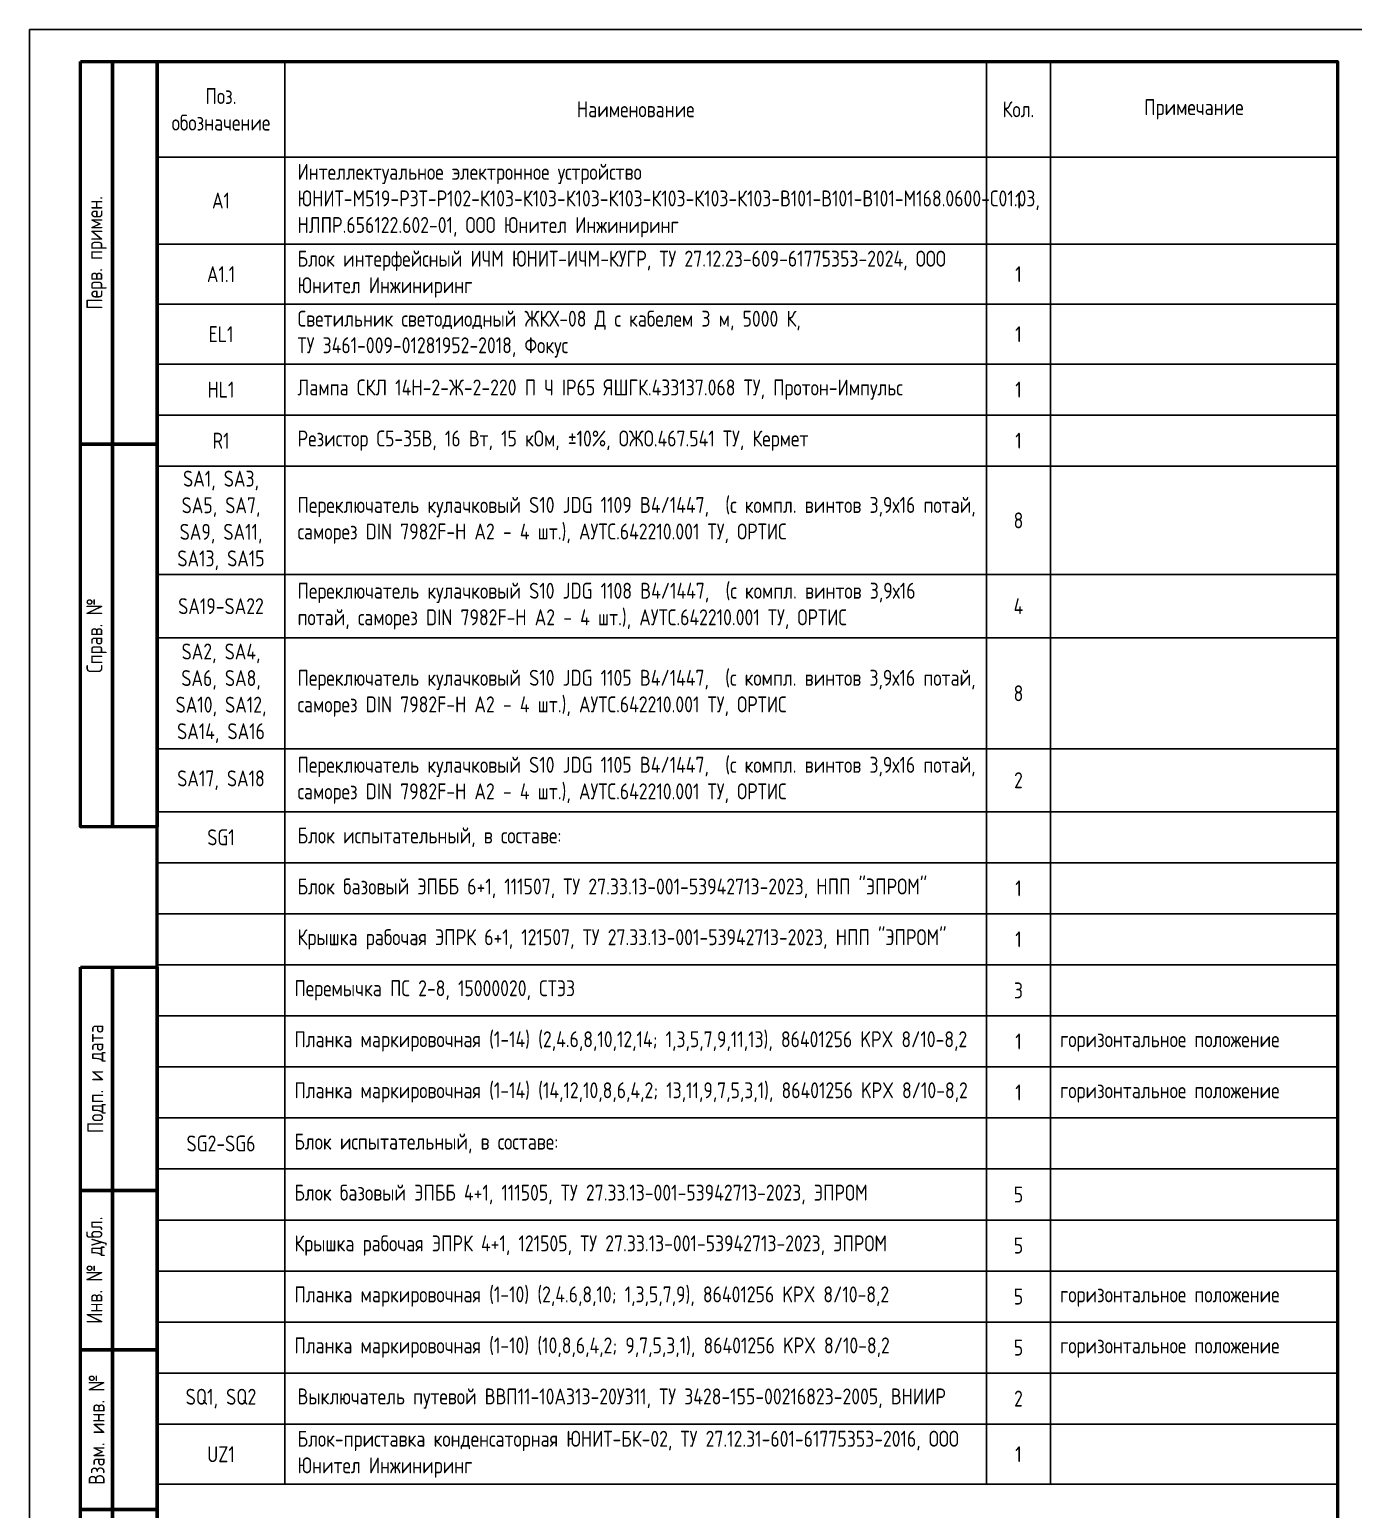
# Model space of a CAD drawing. Header units: millimetres. Extents: x -1036 to 3772, y -90 to 586.
# Drawn here: x -420 to -212.5, y 65 to 297 of the extents above; entities that cross this region are included whole.
import ezdxf

# ---------------------------------------------------------------- set-up
doc = ezdxf.new("R2010")
doc.units = ezdxf.units.MM
doc.styles.add('Gost_type_A', font='GOST_0.TTF')

# ---------------------------------------------------------------- blocks, each defined once
blk = doc.blocks.new('Штамп левый верхний')
at = {"lineweight": 50}
for points in [[(-12, 0), (-7, 0), (-7, -60), (-12, -60)], [(-7, 0), (0, 0), (0, -60), (-7, -60)], [(-12, -60), (-7, -60), (-7, -120), (-12, -120)], [(-7, -60), (0, -60), (0, -120), (-7, -120)]]:
    blk.add_lwpolyline(points, close=True, dxfattribs=at)
at = {"char_height": 2.5, "width": 60, "attachment_point": 5, "rotation": 90, "style": 'Gost_type_A'}
for s, insert in [('Перв. примен.', (-9.5, -30)), ('Справ. №', (-9.5, -90))]:
    blk.add_mtext(s, dxfattribs=dict(at, insert=insert))
blk = doc.blocks.new('Штамп левый нижний')
at = {"lineweight": 50}
for points in [[(-12, 145), (-7, 145), (-7, 110), (-12, 110)], [(-7, 145), (0, 145), (0, 110), (-7, 110)], [(-12, 110), (-7, 110), (-7, 85), (-12, 85)], [(-7, 110), (0, 110), (0, 85), (-7, 85)], [(-12, 85), (-7, 85), (-7, 60), (-12, 60)], [(-7, 85), (0, 85), (0, 60), (-7, 60)], [(-12, 60), (-7, 60), (-7, 25), (-12, 25)], [(-7, 60), (0, 60), (0, 25), (-7, 25)], [(-12, 25), (-7, 25), (-7, 0), (-12, 0)], [(-7, 25), (0, 25), (0, 0), (-7, 0)]]:
    blk.add_lwpolyline(points, close=True, dxfattribs=at)
at = {"char_height": 2.5, "attachment_point": 5, "rotation": 90, "style": 'Gost_type_A'}
for s, insert, width in [('Подп. и дата', (-9.5, 127.5), 35), ('Инв. № дубл.', (-9.5, 97.5), 25), ('Взам. инв. №', (-9.5, 72.5), 25), ('Подп. и дата', (-9.5, 42.5), 35), ('Инв. N подл.', (-9.5, 12.5), 25)]:
    blk.add_mtext(s, dxfattribs=dict(at, insert=insert, width=width))
blk = doc.blocks.new('Формат_А4')
blk.add_lwpolyline([(0, 297), (0, 0), (-210, 0), (-210, 297)], close=True)
at = {"lineweight": 50}
blk.add_lwpolyline([(-190, 292), (-5, 292), (-5, 5), (-190, 5)], close=True, dxfattribs=at)
blk = doc.blocks.new('*T28')
at = {"color": 0, "lineweight": -2, "transparency": 16777216}
for p, q in [((0, 0), (185, 0)), ((0, 0), (0, -15)), ((20, 0), (20, -15)), ((130, 0), (130, -15)), ((140, 0), (140, -15)), ((185, 0), (185, -15)), ((210, 0), (395, 0)), ((210, 0), (210, -15)), ((230, 0), (230, -15)), ((340, 0), (340, -15)), ((350, 0), (350, -15)), ((395, 0), (395, -15))]:
    blk.add_line(p, q, dxfattribs=at)
at = {"color": 0, "linetype": 'ByBlock', "lineweight": -2, "transparency": 16777216}
for p, q in [((0, -15), (185, -15)), ((0, -15), (0, -223.07)), ((20, -15), (20, -223.07)), ((130, -15), (130, -223.07)), ((140, -15), (140, -141.64)), ((185, -15), (185, -223.07)), ((210, -15), (395, -15)), ((210, -15), (210, -250.7)), ((230, -15), (230, -250.7)), ((340, -15), (340, -250.7)), ((350, -15), (350, -122.7)), ((395, -15), (395, -250.7)), ((210, -23), (395, -23)), ((0, -28.63), (185, -28.63)), ((210, -31), (395, -31)), ((0, -38.06), (185, -38.06)), ((210, -40.05), (395, -40.05)), ((0, -47.45), (185, -47.45)), ((210, -49.46), (395, -49.46)), ((0, -55.45), (185, -55.45)), ((210, -57.46), (395, -57.46)), ((0, -63.45), (185, -63.45)), ((210, -65.46), (395, -65.46)), ((210, -73.46), (395, -73.46)), ((0, -80.45), (185, -80.45)), ((210, -81.46), (395, -81.46)), ((0, -90.36), (185, -90.36)), ((210, -90.7), (395, -90.7)), ((210, -98.7), (395, -98.7)), ((210, -106.7), (395, -106.7)), ((0, -107.74), (185, -107.74)), ((210, -114.7), (395, -114.7)), ((0, -117.64), (185, -117.64)), ((210, -122.7), (395, -122.7)), ((350, -122.7), (350, -130.7)), ((0, -125.64), (185, -125.64)), ((210, -130.7), (395, -130.7)), ((350, -130.7), (350, -146.7)), ((0, -133.64), (185, -133.64)), ((210, -138.7), (395, -138.7)), ((0, -141.64), (185, -141.64)), ((140, -141.64), (140, -205.64)), ((210, -146.7), (395, -146.7)), ((350, -146.7), (350, -154.7)), ((0, -149.64), (185, -149.64)), ((210, -154.7), (395, -154.7)), ((350, -154.7), (350, -250.7)), ((0, -157.64), (185, -157.64)), ((210, -162.7), (395, -162.7)), ((0, -165.64), (185, -165.64)), ((210, -170.7), (395, -170.7)), ((0, -173.64), (185, -173.64)), ((210, -178.7), (395, -178.7)), ((0, -181.64), (185, -181.64)), ((210, -186.7), (395, -186.7)), ((0, -189.64), (185, -189.64)), ((210, -194.7), (395, -194.7)), ((0, -197.64), (185, -197.64)), ((210, -202.7), (395, -202.7)), ((0, -205.64), (185, -205.64)), ((140, -205.64), (140, -223.07)), ((210, -210.7), (395, -210.7)), ((0, -213.64), (185, -213.64)), ((210, -218.7), (395, -218.7)), ((0, -223.07), (185, -223.07)), ((210, -226.7), (395, -226.7)), ((210, -234.7), (395, -234.7)), ((210, -242.7), (395, -242.7)), ((210, -250.7), (395, -250.7))]:
    blk.add_line(p, q, dxfattribs=at)
at = {"transparency": 16777216, "char_height": 2.5, "style": 'Gost_type_A'}
for s, insert, width, attachment_point in [('Поз. обозначение', (10, -7.5), 17, 5), ('Поз. обозначение', (220, -7.5), 17, 5), ('Наименование', (75, -7.5), 107, 5), ('Кол.', (135, -7.5), 7, 5), ('Примечание', (162.5, -7.5), 42, 5), ('Наименование', (285, -7.5), 107, 5), ('Кол.', (345, -7.5), 7, 5), ('Примечание', (372.5, -7.5), 42, 5), ('Перемычка FBS 10-6, HNT-090688, ОРТИС', (232, -110.7), 106, 4), ('1', (345, -110.7), 7, 5), ('Перемычка ПС 2-8, 15000020, СТЭЗ ', (21.5, -145.64), 107, 4), ('3', (135, -145.64), 7, 5), ('1', (135, -153.64), 7, 5), ('Планка маркировочная (1-14) (14,12,10,8,6,4,2; 13,11,9,7,5,3,1), 86401256 KPX 8/10-8,2', (21.5, -161.64), 107, 4), ('1', (135, -161.64), 7, 5), ('{\\C256;Блок испытательный, в составе:}', (21.5, -169.64), 107, 4), ('Блок базовый ЭПББ 4+1, 111505, ТУ 27.33.13-001-53942713-2023, ЭПРОМ', (21.5, -177.64), 107, 4), ('5', (135, -177.64), 7, 5), ('Крышка рабочая ЭПРК 4+1, 121505, ТУ 27.33.13-001-53942713-2023, ЭПРОМ', (21.5, -185.64), 107, 4), ('5', (135, -185.64), 7, 5), ('Планка маркировочная (1-10) (2,4.6,8,10; 1,3,5,7,9), 86401256 KPX 8/10-8,2', (21.5, -193.64), 107, 4), ('5', (135, -193.64), 7, 5), ('Планка маркировочная (1-10) (10,8,6,4,2; 9,7,5,3,1), 86401256 KPX 8/10-8,2', (21.5, -201.64), 107, 4), ('5', (135, -201.64), 7, 5)]:
    blk.add_mtext(s, dxfattribs=dict(at, insert=insert, width=width, attachment_point=attachment_point))
at = {"color": 0, "transparency": 16777216, "char_height": 2.5, "style": 'Gost_type_A'}
for s, insert, width, attachment_point in [('{\\C256;Интеллектуальное электронное устройство ЮНИТ-М519-РЗТ-Р102-К103-К103-К103-К103-К103-К103-К103-В101-В101-В101-М168.0600-С01.03, НЛПР.656122.602-01, ООО Юнител Инжиниринг}', (22, -21.81), 106, 4), ('WE1', (220, -19), 18, 5), ('Кабель 3м 2х0,75, Фокус', (232, -19), 106, 4), ('1', (345, -19), 7, 5), ('{\\C256;в составе позиции} EL1', (351.5, -19), 42, 4), ('A1', (10, -21.81), 18, 5), ('1', (135, -21.81), 7, 5), ('Провод ПВСнг(А)-LS 2х0,75, ГОСТ 7399-97', (232, -27), 106, 4), ('WE2', (220, -27), 18, 5), ('4', (345, -27), 7, 5), ('{\\C256;м}', (351.5, -27), 42, 4), ('Блок интерфейсный ИЧМ ЮНИТ-ИЧМ-КУГР, ТУ 27.12.23-609-61775353-2024, ООО Юнител Инжиниринг', (22, -33.34), 106, 4), ('A1.1', (10, -33.34), 18, 5), ('1', (135, -33.34), 7, 5), ('{\\C256;Патч-корд экранированный, категории 5е, FTP серый PC-FTP-RJ45-Cat.5e-1,5m-LSZH, 8871c, Cabeus}', (232, -35.52), 106, 4), ('WE3', (220, -35.52), 18, 5), ('1', (345, -35.52), 7, 5), ('Светильник светодиодный ЖКХ-08 Д с кабелем 3 м, 5000 К,\\PТУ 3461-009-01281952-2018, Фокус ', (22, -42.75), 106, 4), ('EL1', (10, -42.75), 18, 5), ('1', (135, -42.75), 7, 5), ('Соединитель электрический RUT 6-RTK/S, HNT-090374, ТУ 27.33.13-001-54070557-2024, ГОСТ IEC 60947-7-1-2016, ОРТИС', (232, -44.75), 106, 4), ('X:1-X:28', (220, -44.75), 18, 5), ('28', (345, -44.75), 7, 5), ('HL1', (10, -51.45), 18, 5), ('{\\C256;Лампа СКЛ 14Н-2-Ж-2-220 П Ч IP65 ЯШГК.433137.068 ТУ, Протон-Импульс}', (22, -51.45), 106, 4), ('1', (135, -51.45), 7, 5), ('Пластина торцевая D-RUT 6-RTK, HNT-090665, ОРТИС', (232, -53.46), 106, 4), ('4', (345, -53.46), 7, 5), ('{\\C256;Резистор С5-35В, 16 Вт, 15 кОм, ±10%, ОЖО.467.541 ТУ, Кермет}', (22, -59.45), 106, 4), ('R1', (10, -59.45), 18, 5), ('1', (135, -59.45), 7, 5), ('Перемычка коммутационная SB 2-RTK/S, HNT-090979, ОРТИС', (232, -61.46), 106, 4), ('3', (345, -61.46), 7, 5), ('SA1, SA3, SA5, SA7, SA9, SA11, SA13, SA15', (10, -71.95), 18, 5), ('{\\C256;Переключатель кулачковый S10 JDG 1109 B4/1447,  (с компл. винтов 3,9х16 потай, саморез DIN 7982F-H A2 - 4 шт.), АУТС.642210.001 ТУ, ОРТИС}', (22, -71.95), 106, 4), ('Перемычка FB 2-RTK/S, HNT-091821, ОРТИС', (232, -69.46), 106, 4), ('1', (345, -69.46), 7, 5), ('8', (135, -71.95), 7, 5), ('{\\C256;Планка маркировочная} (1-28), 86401256 KPX 8/10-8,2', (232, -77.46), 106, 4), ('1', (345, -77.46), 7, 5), ('вертикальное положение', (351.5, -77.46), 42, 4), ('{\\C256;Переключатель кулачковый S10 JDG 1108 B4/1447,  (с компл. винтов 3,9х16 потай, саморез DIN 7982F-H A2 - 4 шт.), АУТС.642210.001 ТУ, ОРТИС}', (22, -85.4), 106, 4), ('Соединитель электрический RPV 4-MT(-P), HNT-131560, ТУ 27.33.13-001-54070557-2024, ГОСТ IEC 60947-7-1-2016, ОРТИС ', (232, -86.08), 106, 4), ('SA19-SA22', (10, -85.4), 18, 5), ('4', (135, -85.4), 7, 5), ('X:29-X:283', (220, -86.08), 18, 5), ('255', (345, -86.08), 7, 5), ('SA2, SA4, SA6, SA8, SA10, SA12, SA14, SA16', (10, -99.05), 18, 5), ('{\\C256;Переключатель кулачковый S10 JDG 1105 B4/1447,  (с компл. винтов 3,9х16 потай, саморез DIN 7982F-H A2 - 4 шт.), АУТС.642210.001 ТУ, ОРТИС}', (22, -99.05), 106, 4), ('Пластина торцевая D-RPV 4-MT(-P), HNT-131561, ОРТИС', (232, -94.7), 106, 4), ('26', (345, -94.7), 7, 5), ('8', (135, -99.05), 7, 5), ('Перемычка FBS 2-6, HNT-091360, ОРТИС', (232, -102.7), 106, 4), ('7', (345, -102.7), 7, 5), ('{\\C256;Переключатель кулачковый S10 JDG 1105 B4/1447,  (с компл. винтов 3,9х16 потай, саморез DIN 7982F-H A2 - 4 шт.), АУТС.642210.001 ТУ, ОРТИС}', (22, -112.69), 106, 4), ('SA17, SA18', (10, -112.69), 18, 5), ('2', (135, -112.69), 7, 5), ('Перемычка FBS 20-6, HNT-133475, ОРТИС', (232, -118.7), 106, 4), ('1', (345, -118.7), 7, 5), ('SG1', (10, -121.64), 18, 5), ('{\\C256;Блок испытательный, в составе:}', (22, -121.64), 106, 4), ('{\\C256;Планка маркировочная} (29-283), 86401217 KPX 6/10-6,2', (231.5, -126.7), 107, 4), ('1', (345, -126.7), 7, 5), ('вертикальное положение', (351.5, -126.7), 42, 4), ('{\\C256;Блок базовый ЭПББ 6+1, 111507, ТУ 27.33.13-001-53942713-2023, НПП "ЭПРОМ"}', (22, -129.64), 106, 4), ('1', (135, -129.64), 7, 5), ('X:284-X:313', (220, -134.7), 18, 5), ('Клемма проходная, PTU 4-MTD-P, 3209540, СТЭЗ', (232, -134.7), 106, 4), ('30', (345, -134.7), 7, 5), ('{\\C256;Крышка рабочая ЭПРК 6+1, 121507, ТУ 27.33.13-001-53942713-2023, НПП "ЭПРОМ"}', (22, -137.64), 106, 4), ('1', (135, -137.64), 7, 5), ('Крышка концевая D-PTU 4-MT, 3209534, СТЭЗ', (232, -142.7), 106, 4), ('1', (345, -142.7), 7, 5), ('{\\C256;Планка маркировочная} (283-313), 86401217 KPX 6/10-6,2', (231.5, -150.7), 107, 4), ('1', (345, -150.7), 7, 5), ('вертикальное положение', (351.5, -150.7), 42, 4), ('{\\C256;Планка маркировочная} (1-14) (2,4.6,8,10,12,14; 1,3,5,7,9,11,13){\\C256;, 86401256 KPX 8/10-8,2}', (21.5, -153.64), 107, 4), ('горизонтальное положение', (141.5, -153.64), 42, 4), ('горизонтальное положение', (141.5, -161.64), 42, 4), ('SG2-SG6', (10, -169.64), 18, 5), ('горизонтальное положение', (141.5, -193.64), 42, 4), ('горизонтальное положение', (141.5, -201.64), 42, 4), ('SQ1, SQ2', (10, -209.64), 18, 5), ('{\\C256;Выключатель путевой ВВП11-10А313-20У311, ТУ 3428-155-00216823-2005, ВНИИР }', (22, -209.64), 106, 4), ('2', (135, -209.64), 7, 5), ('{\\C256;Блок-приставка конденсаторная ЮНИТ-БК-02, ТУ 27.12.31-601-61775353-2016, }ООО Юнител Инжиниринг', (22, -218.36), 106, 4), ('UZ1', (10, -218.36), 18, 5), ('1', (135, -218.36), 7, 5)]:
    blk.add_mtext(s, dxfattribs=dict(at, insert=insert, width=width, attachment_point=attachment_point))

msp = doc.modelspace()

# ---------------------------------------------------------------- block references
at = {"color": 1}
for name, p in [('Формат_А4', (-210, 0)), ('Штамп левый верхний', (-400, 292)), ('Штамп левый нижний', (-400, 5))]:
    msp.add_blockref(name, p, dxfattribs=at)
msp.add_blockref('*T28', (-400, 292))

doc.saveas('drawing.dxf')
